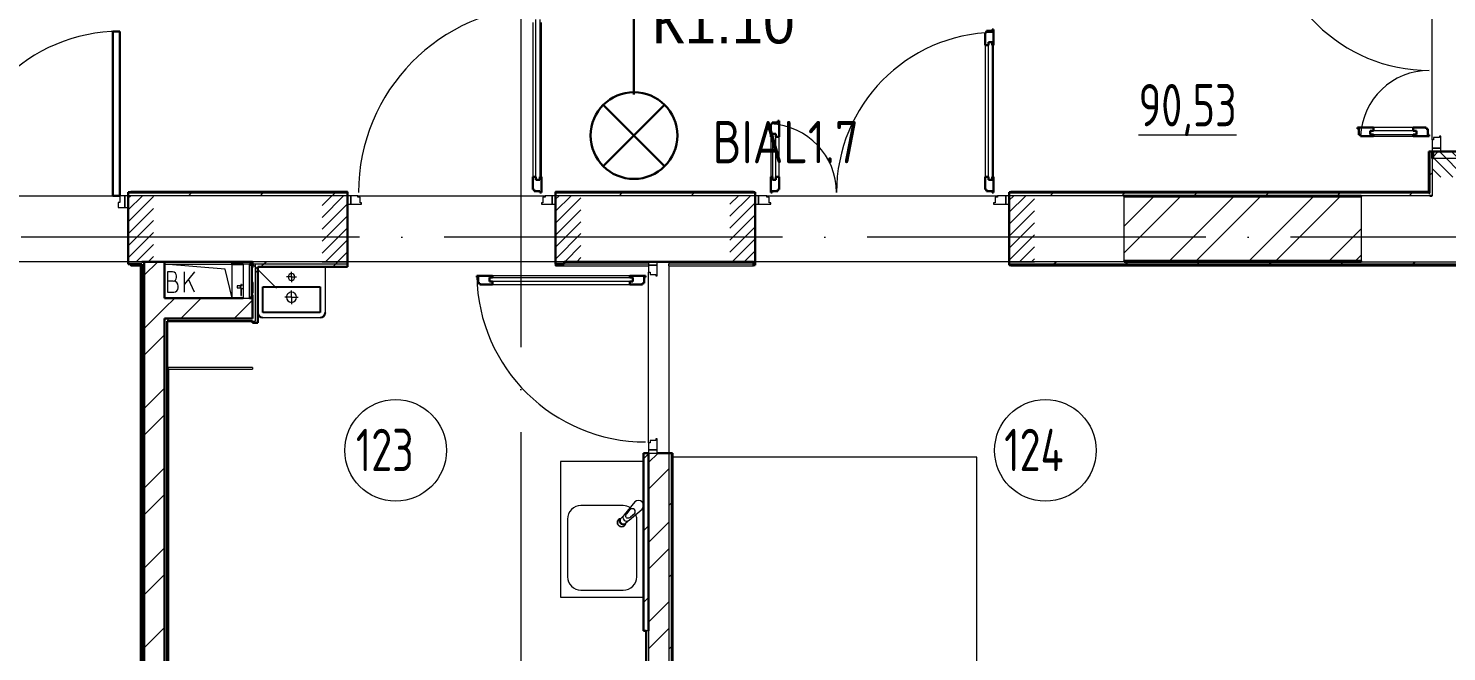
# Model space of a CAD drawing. Header units: millimetres. Extents: x -421858 to 614926, y -468665 to 141641.
# Drawn here: x -12548 to -4168, y -16439 to -12759 of the extents above; entities that cross this region are included whole.
import ezdxf
from ezdxf.enums import TextEntityAlignment as Align

# ---------------------------------------------------------------- set-up
doc = ezdxf.new("R2010")
doc.units = ezdxf.units.MM
doc.set_wipeout_variables(frame=1)
doc.linetypes.add('ADSK_Линия сетки', pattern=[25, 20, -2.5, 0, -2.5])
doc.linetypes.add('ADSK_Штриховая_ш2 п1_5', pattern=[4.5, 3, -1.5])
for name, color, linetype, lineweight in [('RC-Оповещение_световое', 7, 'Continuous', 30), ('Двери', 252, 'Continuous', 9), ('лс', 5, 'Continuous', 30), ('Марки помещений', 252, 'Continuous', 20), ('Оборудование', 8, 'Continuous', 18), ('Ограждение', 252, 'Continuous', 9), ('Оси', 252, 'Continuous', 9), ('Перекрытие', 252, 'Continuous', 18), ('Сантехника', 252, 'Continuous', 9), ('Стены внутренние', 7, 'Continuous', 18), ('Стены наружные', 7, 'Continuous', 18), ('Стены штриховка', 252, 'Continuous', 9)]:
    doc.layers.add(name, color=color, linetype=linetype, lineweight=lineweight)
for name, color, linetype in [('RC-Позиционные_обозначения', 7, 'Continuous'), ('RC-Таблицы', 7, 'Continuous'), ('Узлы', 7, 'Continuous')]:
    doc.layers.add(name, color=color, linetype=linetype)
doc.layers.add('Двери открывание', color=7, linetype='Continuous', lineweight=9, true_color=0xc0c0c0)
doc.styles.add('GOST Common_3', font='', dxfattribs={"height": 3.5})
doc.styles.add('Mipgost_5', font='', dxfattribs={"height": 250})
doc.styles.add('RubezhCAD', font='', dxfattribs={"oblique": 10})
doc.styles.get("Standard").update_dxf_attribs({"font": ''})
doc.styles.get('GOST Common_3').set_extended_font_data('GOST 2.304 type A')
doc.styles.get('Mipgost_5').set_extended_font_data('Mipgost')
doc.styles.get('RubezhCAD').set_extended_font_data('GOST type A')
doc.styles.get('Standard').set_extended_font_data('GOST type B')
pattern_1 = [(0, (-32121.8, 98), (0, 600), []), (90, (-32121.8, 98), (-600, 4e-14), [])]

# ---------------------------------------------------------------- blocks, each defined once
blk = doc.blocks.new('1 этаж')
at = {"layer": 'Двери', "lineweight": 18, "true_color": 0x636466}
h = blk.add_hatch(dxfattribs=at)
h.set_pattern_fill('FP_2', color=251, angle=90, style=0, pattern_type=2)
h.set_pattern_definition([(135, (-4057.8, -12861.73), (-35.3553, -35.3553), [])])
h.paths.add_polyline_path([(-4252.8, -13636.7), (-3862.8, -13636.7), (-3862.8, -13486.7), (-4252.8, -13486.7), (-4252.8, -13610.8)])
h.paths.add_polyline_path([(-4252.8, -11986.7), (-3862.8, -11986.7), (-3862.8, -11836.7), (-4252.8, -11836.7)])
h = blk.add_hatch(dxfattribs=at)
h.set_pattern_fill('FP_2', color=251, style=0, pattern_type=2)
h.set_pattern_definition([(45, (-12492.8, -13941.73), (-35.3553, 35.3553), [])])
h.paths.add_polyline_path([(-11807.8, -14136.7), (-11807.8, -13746.7), (-11957.8, -13746.7), (-11957.8, -14136.7)])
h.paths.add_polyline_path([(-13177.8, -14136.7), (-13027.8, -14136.7), (-13027.8, -13746.7), (-13177.8, -13746.7)])
h = blk.add_hatch(dxfattribs=at)
h.set_pattern_fill('FP_2', color=251, style=0, pattern_type=2)
h.set_pattern_definition([(45, (-10172.8, -13941.73), (-35.3553, 35.3553), [])])
h.paths.add_polyline_path([(-9365.4, -14136.7), (-9282.8, -14136.7), (-9282.8, -13746.7), (-9432.8, -13746.7), (-9432.8, -14136.7)])
h.paths.add_polyline_path([(-10800.5, -14136.7), (-10662.8, -14136.7), (-10662.8, -13746.7), (-10812.8, -13746.7), (-10812.8, -14136.7)])
h = blk.add_hatch(dxfattribs=at)
h.set_pattern_fill('FP_2', color=251, style=0, pattern_type=2)
h.set_pattern_definition([(45, (-7627.8, -13941.73), (-35.3553, 35.3553), [])])
h.paths.add_polyline_path([(-6602.8, -14136.7), (-6602.8, -13746.7), (-6752.8, -13746.7), (-6752.8, -14136.7)])
h.paths.add_polyline_path([(-8402.8, -14136.7), (-8252.8, -14136.7), (-8252.8, -13746.7), (-8402.8, -13746.7)])
at = {"layer": 'Ограждение', "true_color": 0x636466}
h = blk.add_hatch(dxfattribs=at)
h.set_pattern_fill('FP_25', color=251, style=0, pattern_type=2)
h.set_pattern_definition(pattern_1)
h.paths.add_polyline_path([(-4272.8, -13726.7), (-4272.8, -13496.7), (-4277.8, -13496.7), (-4277.8, -13721.7)])
h = blk.add_hatch(dxfattribs=at)
h.set_pattern_fill('FP_26', color=251, style=0, pattern_type=2)
h.set_pattern_definition(pattern_1)
h.paths.add_polyline_path([(-11942.8, -13726.7), (-10662.8, -13726.7), (-10662.8, -13721.7), (-11942.8, -13721.7)])
h = blk.add_hatch(dxfattribs=at)
h.set_pattern_fill('FP_25', color=251, style=0, pattern_type=2)
h.set_pattern_definition(pattern_1)
h.paths.add_polyline_path([(-9432.8, -13726.7), (-8262.8, -13726.7), (-8262.8, -13721.7), (-9432.8, -13721.7)])
h = blk.add_hatch(dxfattribs=at)
h.set_pattern_fill('FP_25', color=251, style=0, pattern_type=2)
h.set_pattern_definition(pattern_1)
h.paths.add_polyline_path([(-5060.1, -13726.7), (-4272.8, -13726.7), (-4277.8, -13721.7), (-6742.8, -13721.7), (-6742.8, -13726.7), (-6072.8, -13726.7)])
h = blk.add_hatch(dxfattribs=at)
h.set_pattern_fill('FP_37', color=251, style=0, pattern_type=2)
h.set_pattern_definition([(0, (-37741.8, 578), (0, 600), []), (90, (-37741.8, 578), (-600, 4e-14), [])])
h.paths.add_polyline_path([(-11877.8, -20126.7), (-11877.8, -14151.7), (-11887.8, -14161.7), (-11887.8, -20116.7)])
at = {"color": 251, "lineweight": 18, "true_color": 0x636466}
for p, q in [((-11384.5, -14181.5), (-11742.8, -14151.7)), ((-11742.8, -14151.7), (-11342.8, -14151.7)), ((-11695.4, -14197.3), (-11725.4, -14197.3)), ((-11725.4, -14197.3), (-11725.4, -14317.3)), ((-11672.1, -14230.6), (-11672.1, -14220.6)), ((-11565.4, -14197.3), (-11625.4, -14268.8)), ((-11625.4, -14317.3), (-11625.4, -14197.3)), ((-11565.4, -14317.3), (-11601.4, -14240.1)), ((-11342.8, -14351.7), (-11384.5, -14181.5)), ((-11692.1, -14250.6), (-11725.4, -14250.6)), ((-11725.4, -14317.3), (-11688.7, -14317.3)), ((-11662.1, -14290.6), (-11662.1, -14280.6))]:
    blk.add_line(p, q, dxfattribs=at)
for centre, radius, start, end in [((-11695.4, -14220.6), 23.3, 0, 90), ((-11692.1, -14230.6), 20, 270, 0), ((-11692.1, -14280.6), 30, 0, 90), ((-11688.7, -14290.6), 26.7, 270, 0)]:
    blk.add_arc(centre, radius, start, end, dxfattribs=at)
at = {"layer": 'Двери', "color": 251, "true_color": 0x636466}
for p, q in [((-9566.8, -12724.7), (-9566.8, -13634.7)), ((-9549.8, -13652.7), (-9549.8, -12706.7)), ((-9525.8, -12706.7), (-9525.8, -13652.7)), ((-9516.8, -13634.7), (-9516.8, -12724.7)), ((-6894.8, -12858.7), (-6894.8, -13634.7)), ((-6874.8, -13652.7), (-6874.8, -12840.7)), ((-6874.8, -12840.7), (-6853.8, -12840.7)), ((-6853.8, -12840.7), (-6853.8, -13652.7)), ((-6844.8, -13634.7), (-6844.8, -12858.7)), ((-8160.8, -13398.7), (-8160.8, -13634.7)), ((-8151.8, -13380.7), (-8151.8, -13652.7)), ((-8130.8, -13380.7), (-8151.8, -13380.7)), ((-8130.8, -13652.7), (-8130.8, -13380.7)), ((-8110.8, -13634.7), (-8110.8, -13398.7)), ((-4346.8, -13364.7), (-4618.8, -13364.7)), ((-4618.8, -13364.7), (-4618.8, -13385.7)), ((-4618.8, -13385.7), (-4346.8, -13385.7)), ((-4364.8, -13344.7), (-4600.8, -13344.7)), ((-4600.8, -13394.7), (-4364.8, -13394.7)), ((-4346.8, -13385.7), (-4346.8, -13364.7)), ((-4210.8, -13403.7), (-4244.8, -13403.7)), ((-4244.8, -13403.7), (-4244.8, -13417.7)), ((-4202.8, -13394.7), (-4210.8, -13394.7)), ((-4210.8, -13394.7), (-4210.8, -13403.7)), ((-4202.8, -13466.7), (-4202.8, -13394.7)), ((-4252.8, -13417.7), (-4252.8, -13466.7)), ((-4244.8, -13417.7), (-4252.8, -13417.7)), ((-4202.8, -13466.7), (-4252.8, -13466.7)), ((-4252.8, -13466.7), (-4252.8, -13486.7)), ((-4252.8, -13466.7), (-4202.8, -13466.7)), ((-4252.8, -13486.7), (-4202.8, -13486.7)), ((-4202.8, -13486.7), (-4202.8, -13466.7)), ((-9525.8, -13652.7), (-9549.8, -13652.7)), ((-8151.8, -13652.7), (-8130.8, -13652.7)), ((-6853.8, -13652.7), (-6874.8, -13652.7)), ((-12007.8, -13786.7), (-12017.8, -13786.7)), ((-12017.8, -13786.7), (-12017.8, -13816.7)), ((-12017.8, -13816.7), (-11977.8, -13816.7)), ((-11977.8, -13746.7), (-12007.8, -13746.7)), ((-12007.8, -13746.7), (-12007.8, -13786.7)), ((-11977.8, -13816.7), (-11977.8, -13746.7)), ((-11957.8, -13746.7), (-11977.8, -13746.7)), ((-11977.8, -13746.7), (-11977.8, -13816.7)), ((-11977.8, -13816.7), (-11957.8, -13816.7)), ((-11957.8, -13816.7), (-11957.8, -13746.7)), ((-10662.8, -13746.7), (-10662.8, -13796.7)), ((-10642.8, -13746.7), (-10662.8, -13746.7)), ((-10662.8, -13796.7), (-10642.8, -13796.7)), ((-10642.8, -13796.7), (-10642.8, -13746.7)), ((-10601.8, -13746.7), (-10642.8, -13746.7)), ((-10642.8, -13746.7), (-10642.8, -13796.7)), ((-10642.8, -13796.7), (-10578.8, -13796.7)), ((-10601.8, -13754.7), (-10601.8, -13746.7)), ((-10587.8, -13754.7), (-10601.8, -13754.7)), ((-10587.8, -13788.7), (-10587.8, -13754.7)), ((-10578.8, -13788.7), (-10587.8, -13788.7)), ((-10578.8, -13796.7), (-10578.8, -13788.7)), ((-9507.8, -13788.7), (-9516.8, -13788.7)), ((-9516.8, -13788.7), (-9516.8, -13796.7)), ((-9516.8, -13796.7), (-9452.8, -13796.7)), ((-9493.8, -13754.7), (-9507.8, -13754.7)), ((-9507.8, -13754.7), (-9507.8, -13788.7)), ((-9493.8, -13746.7), (-9493.8, -13754.7)), ((-9452.8, -13746.7), (-9493.8, -13746.7)), ((-9432.8, -13746.7), (-9452.8, -13746.7)), ((-9452.8, -13746.7), (-9452.8, -13796.7)), ((-9452.8, -13796.7), (-9452.8, -13746.7)), ((-9452.8, -13796.7), (-9432.8, -13796.7)), ((-9432.8, -13796.7), (-9432.8, -13746.7)), ((-8252.8, -13746.7), (-8252.8, -13796.7)), ((-8232.8, -13746.7), (-8252.8, -13746.7)), ((-8252.8, -13796.7), (-8232.8, -13796.7)), ((-8232.8, -13796.7), (-8232.8, -13746.7)), ((-8183.8, -13746.7), (-8232.8, -13746.7)), ((-8232.8, -13746.7), (-8232.8, -13796.7)), ((-8232.8, -13796.7), (-8160.8, -13796.7)), ((-8183.8, -13754.7), (-8183.8, -13746.7)), ((-8169.8, -13754.7), (-8183.8, -13754.7)), ((-8169.8, -13788.7), (-8169.8, -13754.7)), ((-8160.8, -13788.7), (-8169.8, -13788.7)), ((-8160.8, -13796.7), (-8160.8, -13788.7)), ((-6835.8, -13788.7), (-6844.8, -13788.7)), ((-6844.8, -13788.7), (-6844.8, -13796.7)), ((-6844.8, -13796.7), (-6772.8, -13796.7)), ((-6821.8, -13754.7), (-6835.8, -13754.7)), ((-6835.8, -13754.7), (-6835.8, -13788.7)), ((-6821.8, -13746.7), (-6821.8, -13754.7)), ((-6772.8, -13746.7), (-6821.8, -13746.7)), ((-6752.8, -13746.7), (-6772.8, -13746.7)), ((-6772.8, -13746.7), (-6772.8, -13796.7)), ((-6772.8, -13796.7), (-6772.8, -13746.7)), ((-6772.8, -13796.7), (-6752.8, -13796.7)), ((-6752.8, -13796.7), (-6752.8, -13746.7)), ((-8832.8, -14136.7), (-8882.8, -14136.7)), ((-8882.8, -14136.7), (-8882.8, -14156.7)), ((-8882.8, -14156.7), (-8832.8, -14156.7)), ((-8832.8, -14156.7), (-8882.8, -14156.7)), ((-8882.8, -14156.7), (-8882.8, -14197.7)), ((-8832.8, -14156.7), (-8832.8, -14136.7)), ((-8832.8, -14220.7), (-8832.8, -14156.7)), ((-9822.8, -14229.7), (-8976.8, -14229.7)), ((-9822.8, -14253.7), (-9822.8, -14229.7)), ((-8994.8, -14220.7), (-9804.8, -14220.7)), ((-8976.8, -14229.7), (-8976.8, -14253.7)), ((-8882.8, -14197.7), (-8874.8, -14197.7)), ((-8874.8, -14197.7), (-8874.8, -14211.7)), ((-8874.8, -14211.7), (-8840.8, -14211.7)), ((-8840.8, -14211.7), (-8840.8, -14220.7)), ((-8840.8, -14220.7), (-8832.8, -14220.7)), ((-8976.8, -14253.7), (-9822.8, -14253.7)), ((-9804.8, -14270.7), (-8994.8, -14270.7)), ((-8882.8, -15205.7), (-8882.8, -15246.7)), ((-8874.8, -15205.7), (-8882.8, -15205.7)), ((-8832.8, -15246.7), (-8882.8, -15246.7)), ((-8882.8, -15246.7), (-8882.8, -15266.7)), ((-8882.8, -15246.7), (-8832.8, -15246.7)), ((-8840.8, -15191.7), (-8874.8, -15191.7)), ((-8874.8, -15191.7), (-8874.8, -15205.7)), ((-8832.8, -15182.7), (-8840.8, -15182.7)), ((-8840.8, -15182.7), (-8840.8, -15191.7)), ((-8832.8, -15246.7), (-8832.8, -15182.7)), ((-8832.8, -15266.7), (-8832.8, -15246.7)), ((-8882.8, -15266.7), (-8832.8, -15266.7))]:
    blk.add_line(p, q, dxfattribs=at)
at = {"layer": 'Двери', "color": 251, "lineweight": 30, "true_color": 0x636466}
for p, q in [((-12007.8, -12776.7), (-12047.8, -12776.7)), ((-12047.8, -12776.7), (-12047.8, -13746.7)), ((-12007.8, -13746.7), (-12007.8, -12776.7)), ((-6886.8, -12782.7), (-6894.8, -12782.7)), ((-6894.8, -12782.7), (-6894.8, -12858.7)), ((-6852.8, -12773.7), (-6886.8, -12773.7)), ((-6886.8, -12773.7), (-6886.8, -12782.7)), ((-6844.8, -12764.7), (-6852.8, -12764.7)), ((-6852.8, -12764.7), (-6852.8, -12773.7)), ((-6844.8, -12858.7), (-6844.8, -12764.7)), ((-6894.8, -12858.7), (-6874.8, -12858.7)), ((-6874.8, -12858.7), (-6874.8, -12840.7)), ((-6874.8, -12840.7), (-6853.8, -12840.7)), ((-6853.8, -12840.7), (-6853.8, -12858.7)), ((-6853.8, -12858.7), (-6844.8, -12858.7)), ((-8152.8, -13322.7), (-8160.8, -13322.7)), ((-8160.8, -13322.7), (-8160.8, -13398.7)), ((-8118.8, -13313.7), (-8152.8, -13313.7)), ((-8152.8, -13313.7), (-8152.8, -13322.7)), ((-8110.8, -13304.7), (-8118.8, -13304.7)), ((-8118.8, -13304.7), (-8118.8, -13313.7)), ((-8110.8, -13398.7), (-8110.8, -13304.7)), ((-8151.8, -13398.7), (-8160.8, -13398.7)), ((-8151.8, -13380.7), (-8151.8, -13398.7)), ((-8130.8, -13380.7), (-8151.8, -13380.7)), ((-8130.8, -13398.7), (-8130.8, -13380.7)), ((-8110.8, -13398.7), (-8130.8, -13398.7)), ((-4600.8, -13344.7), (-4694.8, -13344.7)), ((-4694.8, -13344.7), (-4694.8, -13352.7)), ((-4694.8, -13352.7), (-4685.8, -13352.7)), ((-4685.8, -13352.7), (-4685.8, -13386.7)), ((-4685.8, -13386.7), (-4676.8, -13386.7)), ((-4676.8, -13386.7), (-4676.8, -13394.7)), ((-4676.8, -13394.7), (-4600.8, -13394.7)), ((-4600.8, -13364.7), (-4618.8, -13364.7)), ((-4618.8, -13364.7), (-4618.8, -13385.7)), ((-4618.8, -13385.7), (-4600.8, -13385.7)), ((-4600.8, -13344.7), (-4600.8, -13364.7)), ((-4600.8, -13385.7), (-4600.8, -13394.7)), ((-4288.8, -13344.7), (-4364.8, -13344.7)), ((-4364.8, -13344.7), (-4364.8, -13364.7)), ((-4364.8, -13364.7), (-4346.8, -13364.7)), ((-4364.8, -13385.7), (-4364.8, -13394.7)), ((-4346.8, -13385.7), (-4364.8, -13385.7)), ((-4364.8, -13394.7), (-4270.8, -13394.7)), ((-4346.8, -13364.7), (-4346.8, -13385.7)), ((-4288.8, -13352.7), (-4288.8, -13344.7)), ((-4279.8, -13352.7), (-4288.8, -13352.7)), ((-4279.8, -13386.7), (-4279.8, -13352.7)), ((-4270.8, -13386.7), (-4279.8, -13386.7)), ((-4270.8, -13394.7), (-4270.8, -13386.7)), ((-9566.8, -13634.7), (-9566.8, -13710.7)), ((-9566.8, -13634.7), (-9549.8, -13634.7)), ((-9549.8, -13634.7), (-9549.8, -13652.7)), ((-9549.8, -13652.7), (-9525.8, -13652.7)), ((-9525.8, -13634.7), (-9516.8, -13634.7)), ((-9525.8, -13652.7), (-9525.8, -13634.7)), ((-9516.8, -13728.7), (-9516.8, -13634.7)), ((-8160.8, -13634.7), (-8160.8, -13728.7)), ((-8151.8, -13634.7), (-8160.8, -13634.7)), ((-8151.8, -13652.7), (-8151.8, -13634.7)), ((-8130.8, -13652.7), (-8151.8, -13652.7)), ((-8130.8, -13634.7), (-8130.8, -13652.7)), ((-8110.8, -13634.7), (-8130.8, -13634.7)), ((-8110.8, -13710.7), (-8110.8, -13634.7)), ((-6894.8, -13634.7), (-6894.8, -13710.7)), ((-6894.8, -13634.7), (-6874.8, -13634.7)), ((-6874.8, -13634.7), (-6874.8, -13652.7)), ((-6874.8, -13652.7), (-6853.8, -13652.7)), ((-6853.8, -13634.7), (-6844.8, -13634.7)), ((-6853.8, -13652.7), (-6853.8, -13634.7)), ((-6844.8, -13728.7), (-6844.8, -13634.7)), ((-9566.8, -13710.7), (-9558.8, -13710.7)), ((-9558.8, -13710.7), (-9558.8, -13719.7)), ((-9558.8, -13719.7), (-9524.8, -13719.7)), ((-9524.8, -13719.7), (-9524.8, -13728.7)), ((-9524.8, -13728.7), (-9516.8, -13728.7)), ((-8160.8, -13728.7), (-8152.8, -13728.7)), ((-8152.8, -13728.7), (-8152.8, -13719.7)), ((-8152.8, -13719.7), (-8118.8, -13719.7)), ((-8118.8, -13719.7), (-8118.8, -13710.7)), ((-8118.8, -13710.7), (-8110.8, -13710.7)), ((-6894.8, -13710.7), (-6886.8, -13710.7)), ((-6886.8, -13710.7), (-6886.8, -13719.7)), ((-6886.8, -13719.7), (-6852.8, -13719.7)), ((-6852.8, -13719.7), (-6852.8, -13728.7)), ((-6852.8, -13728.7), (-6844.8, -13728.7)), ((-12047.8, -13746.7), (-12007.8, -13746.7)), ((-9804.8, -14220.7), (-9898.8, -14220.7)), ((-9898.8, -14220.7), (-9898.8, -14228.7)), ((-9898.8, -14228.7), (-9889.8, -14228.7)), ((-9889.8, -14228.7), (-9889.8, -14262.7)), ((-9822.8, -14229.7), (-9804.8, -14229.7)), ((-9822.8, -14253.7), (-9822.8, -14229.7)), ((-9804.8, -14229.7), (-9804.8, -14220.7)), ((-8900.8, -14220.7), (-8994.8, -14220.7)), ((-8994.8, -14229.7), (-8994.8, -14220.7)), ((-8976.8, -14229.7), (-8994.8, -14229.7)), ((-8976.8, -14253.7), (-8976.8, -14229.7)), ((-8909.8, -14262.7), (-8909.8, -14228.7)), ((-8909.8, -14228.7), (-8900.8, -14228.7)), ((-8900.8, -14228.7), (-8900.8, -14220.7)), ((-9889.8, -14262.7), (-9880.8, -14262.7)), ((-9880.8, -14262.7), (-9880.8, -14270.7)), ((-9880.8, -14270.7), (-9804.8, -14270.7)), ((-9804.8, -14253.7), (-9822.8, -14253.7)), ((-9804.8, -14270.7), (-9804.8, -14253.7)), ((-8994.8, -14253.7), (-8976.8, -14253.7)), ((-8994.8, -14270.7), (-8994.8, -14253.7)), ((-8994.8, -14270.7), (-8918.8, -14270.7)), ((-8918.8, -14270.7), (-8918.8, -14262.7)), ((-8918.8, -14262.7), (-8909.8, -14262.7))]:
    blk.add_line(p, q, dxfattribs=at)
at = {"layer": 'Двери', "color": 251, "linetype": 'ADSK_Штриховая_ш2 п1_5', "true_color": 0x636466}
for p, q in [((-3862.8, -13486.7), (-4252.8, -13486.7)), ((-4252.8, -13486.7), (-4252.8, -13636.7)), ((-11807.8, -13746.7), (-11957.8, -13746.7)), ((-11957.8, -13746.7), (-11957.8, -14136.7)), ((-10662.8, -13746.7), (-10812.8, -13746.7)), ((-10662.8, -14136.7), (-10662.8, -13746.7)), ((-9282.8, -13746.7), (-9432.8, -13746.7)), ((-9432.8, -13746.7), (-9432.8, -14136.7)), ((-8252.8, -13746.7), (-8402.8, -13746.7)), ((-8252.8, -14136.7), (-8252.8, -13746.7)), ((-6602.8, -13746.7), (-6752.8, -13746.7)), ((-6752.8, -13746.7), (-6752.8, -14136.7)), ((-11957.8, -14136.7), (-11807.8, -14136.7)), ((-10812.8, -14136.7), (-10662.8, -14136.7)), ((-9432.8, -14136.7), (-9282.8, -14136.7)), ((-8402.8, -14136.7), (-8252.8, -14136.7)), ((-6752.8, -14136.7), (-6602.8, -14136.7))]:
    blk.add_line(p, q, dxfattribs=at)
at = {"layer": 'Двери', "color": 251, "true_color": 0x636466}
blk.add_arc((-12007.8, -13746.7), 970, 90, 180, dxfattribs=at)
at = {"layer": 'Двери открывание', "color": 251, "true_color": 0x636466}
for centre, radius, start, end in [((-4270.8, -12060.7), 946, 181.09026, 270), ((-9498.8, -13728.7), 1098, 90.93932, 180), ((-6826.8, -13728.7), 946, 91.09026, 180), ((-4270.8, -13412.7), 406, 90, 177.45896), ((-8178.8, -13728.7), 406, 0, 87.45896), ((-8900.8, -14202.7), 998, 181.03345, 270)]:
    blk.add_arc(centre, radius, start, end, dxfattribs=at)
at = {"layer": 'Марки помещений', "color": 251, "true_color": 0x636466}
for centre in [(-10377.9, -15251), (-6538.4, -15251)]:
    blk.add_circle(centre, 300, dxfattribs=at)
at = {"layer": 'Оборудование', "color": 251, "true_color": 0x636466}
for p, q in [((-11241.4, -14151.7), (-11277.8, -14151.7)), ((-11277.8, -14151.7), (-11277.8, -14351.7)), ((-11240.5, -14350.8), (-11240.5, -14152.6)), ((-11230.8, -14158.7), (-11240.5, -14158.7)), ((-11229.8, -14343.8), (-11229.8, -14159.7)), ((-11222.8, -14151.7), (-11081.4, -14293.2)), ((-11230.8, -14179.7), (-11229.4, -14179.7)), ((-11229.3, -14179.7), (-11230.8, -14179.7)), ((-11222.8, -14170.7), (-11228.3, -14170.7)), ((-11222.8, -14332.7), (-11222.8, -14170.7)), ((-11295.7, -14279.1), (-11313.1, -14279.1)), ((-11313.1, -14279.1), (-11313.1, -14291.4)), ((-11313.1, -14291.4), (-11295.7, -14291.4)), ((-11293.7, -14277.2), (-11295.7, -14279.1)), ((-11295.7, -14279.1), (-11295.7, -14291.4)), ((-11295.7, -14291.4), (-11293.7, -14293.3)), ((-11277.8, -14275.6), (-11293.7, -14275.6)), ((-11293.7, -14275.6), (-11293.7, -14294.9)), ((-11293.7, -14294.9), (-11277.8, -14294.9)), ((-11288.2, -14272.1), (-11293.2, -14272.1)), ((-11293.2, -14272.1), (-11293.2, -14280.4)), ((-11293.2, -14290.1), (-11293.2, -14335.9)), ((-11288.2, -14280.4), (-11288.2, -14272.1)), ((-11288.2, -14335.9), (-11288.2, -14290.1)), ((-11229.4, -14323.7), (-11230.8, -14323.7)), ((-11229.4, -14323.7), (-11230.8, -14323.7)), ((-11220.8, -14255.2), (-11222.8, -14255.2)), ((-11222.8, -14323.7), (-11220.8, -14323.7)), ((-11220.8, -14259.2), (-11220.8, -14255.2)), ((-11220.8, -14259.2), (-11220.8, -14319.7)), ((-11220.8, -14323.7), (-11220.8, -14319.7)), ((-11293.2, -14335.9), (-11288.2, -14335.9)), ((-11277.8, -14351.7), (-11241.4, -14351.7)), ((-11240.5, -14344.7), (-11230.8, -14344.7)), ((-11228.3, -14332.7), (-11222.8, -14332.7))]:
    blk.add_line(p, q, dxfattribs=at)
for points, knots in [([(-11240.5, -14152.6), (-11240.5, -14152.6), (-11240.5, -14152.4), (-11240.6, -14152.3), (-11240.7, -14152.1), (-11240.8, -14152), (-11241, -14151.8), (-11241.2, -14151.8), (-11241.3, -14151.7), (-11241.4, -14151.7)], [-1, -1, -1, -1, -0.833333, -0.75, -0.583333, -0.458333, -0.333333, -0.166667, 0, 0, 0, 0]), ([(-11229.8, -14159.7), (-11229.8, -14159.6), (-11229.8, -14159.5), (-11229.9, -14159.3), (-11229.9, -14159.2), (-11230, -14159.1), (-11230.1, -14159), (-11230.3, -14158.8), (-11230.5, -14158.8), (-11230.7, -14158.7), (-11230.8, -14158.7)], [-1, -1, -1, -1, -0.833333, -0.75, -0.666667, -0.583333, -0.458333, -0.333333, -0.166667, 0, 0, 0, 0]), ([(-11228.3, -14170.7), (-11228.4, -14170.7), (-11228.6, -14170.7), (-11228.9, -14170.6), (-11229, -14170.5), (-11229.2, -14170.4), (-11229.4, -14170.3), (-11229.5, -14170.1), (-11229.6, -14170), (-11229.7, -14169.8), (-11229.8, -14169.5), (-11229.8, -14169.3), (-11229.8, -14169.2)], [-1, -1, -1, -1, -0.833333, -0.75, -0.666667, -0.583333, -0.5, -0.416667, -0.333333, -0.25, -0.166667, 0, 0, 0, 0]), ([(-11241.4, -14351.7), (-11241.3, -14351.7), (-11241.2, -14351.7), (-11241, -14351.6), (-11240.8, -14351.5), (-11240.7, -14351.4), (-11240.6, -14351.2), (-11240.5, -14351), (-11240.5, -14350.9), (-11240.5, -14350.8)], [0, 0, 0, 0, 0.166667, 0.333333, 0.458333, 0.583333, 0.708333, 0.833333, 1, 1, 1, 1]), ([(-11230.8, -14344.7), (-11230.7, -14344.7), (-11230.5, -14344.7), (-11230.3, -14344.6), (-11230.1, -14344.5), (-11230, -14344.4), (-11229.9, -14344.3), (-11229.9, -14344.1), (-11229.8, -14344), (-11229.8, -14343.9), (-11229.8, -14343.8)], [0, 0, 0, 0, 0.166667, 0.333333, 0.458333, 0.583333, 0.666667, 0.75, 0.833333, 1, 1, 1, 1]), ([(-11229.8, -14334.3), (-11229.8, -14334.1), (-11229.8, -14333.9), (-11229.7, -14333.7), (-11229.6, -14333.5), (-11229.5, -14333.3), (-11229.4, -14333.2), (-11229.2, -14333), (-11229, -14332.9), (-11228.9, -14332.8), (-11228.6, -14332.8), (-11228.4, -14332.7), (-11228.3, -14332.7)], [0, 0, 0, 0, 0.166667, 0.25, 0.333333, 0.416667, 0.5, 0.583333, 0.666667, 0.75, 0.833333, 1, 1, 1, 1])]:
    blk.add_open_spline(points, degree=3, knots=knots, dxfattribs=at)
at = {"layer": 'Ограждение', "color": 251, "true_color": 0x636466}
for p, q in [((-4277.8, -13496.7), (-4272.8, -13496.7)), ((-4277.8, -13496.7), (-4277.8, -13721.7)), ((-11942.8, -13726.8), (-11942.8, -13721.7)), ((-10662.8, -13721.7), (-11942.8, -13721.7)), ((-10662.8, -13721.7), (-10662.8, -13726.7)), ((-9432.8, -13726.7), (-9432.8, -13721.7)), ((-8262.8, -13721.7), (-9432.8, -13721.7)), ((-8262.8, -13721.7), (-8262.8, -13726.7)), ((-6742.8, -13726.8), (-6742.8, -13721.7)), ((-4277.8, -13721.7), (-6742.8, -13721.7)), ((-4277.8, -13721.7), (-4272.8, -13726.7)), ((-11942.8, -14161.7), (-11942.8, -14151.7)), ((-11942.8, -14161.7), (-11887.8, -14161.7)), ((-11877.8, -14151.7), (-11887.8, -14161.7)), ((-11887.8, -14161.7), (-11887.8, -20116.7)), ((-9432.8, -14161.7), (-9432.8, -14151.7)), ((-9432.8, -14161.7), (-8882.8, -14161.7)), ((-8882.8, -14151.7), (-9382.8, -14151.7)), ((-8762.8, -14161.7), (-8762.8, -14151.7)), ((-8262.8, -14151.7), (-8762.8, -14151.7)), ((-8762.8, -14161.7), (-8262.8, -14161.7)), ((-8262.8, -14156.7), (-8262.8, -14161.7)), ((-6742.8, -14161.7), (-6742.8, -14156.7)), ((-6742.8, -14161.7), (1452.2, -14161.7)), ((-11717.8, -14771.7), (-11727.8, -14761.7)), ((-11222.8, -14761.7), (-11727.8, -14761.7)), ((-11717.8, -19961.9), (-11717.8, -14771.7)), ((-11717.8, -14771.7), (-11222.8, -14771.7)), ((-11222.8, -14761.7), (-11222.8, -14771.7))]:
    blk.add_line(p, q, dxfattribs=at)
at = {"layer": 'Оси', "color": 251, "linetype": 'ADSK_Линия сетки', "ltscale": 100, "true_color": 0x636466}
for p, q in [((-9637.8, -2641.7), (-9637.8, -33767.9)), ((4409.5, -13991.7), (-72530.1, -13991.7))]:
    blk.add_line(p, q, dxfattribs=at)
at = {"layer": 'Перекрытие', "color": 251, "ltscale": 100, "true_color": 0x636466}
for p, q in [((-11742.8, -14151.7), (-11342.8, -14151.7)), ((-6942.8, -15291.7), (-8742.8, -15291.7)), ((-6942.8, -19941.7), (-6942.8, -15291.7))]:
    blk.add_line(p, q, dxfattribs=at)
at = {"layer": 'Сантехника', "color": 251, "lineweight": 9, "true_color": 0x636466}
for p, q in [((-8912.8, -15316.7), (-9402.8, -15316.7)), ((-9402.8, -15316.7), (-9402.8, -16116.7)), ((-9032.8, -15576.7), (-9282.8, -15576.7)), ((-8964, -15555.5), (-9028.3, -15632.1)), ((-9362.8, -15656.7), (-9362.8, -15996.7)), ((-9066.6, -15684.1), (-9066.6, -15669.4)), ((-9066.2, -15668.5), (-9057.9, -15657.1)), ((-9056.9, -15656.3), (-9047.5, -15653.3)), ((-9046.9, -15652.5), (-9048.1, -15653.7)), ((-9032.9, -15638.6), (-9046.9, -15652.5)), ((-9018.6, -15680.8), (-9004, -15666.2)), ((-9010.7, -15623.4), (-8991.6, -15600.6)), ((-8998.2, -15662.2), (-8921.6, -15597.9)), ((-8966.7, -15625.5), (-8989.5, -15644.6)), ((-8952.8, -15996.7), (-8952.8, -15656.7)), ((-9057.9, -15696.4), (-9066.2, -15684.9)), ((-9042.8, -15701.7), (-9056.9, -15697.1)), ((-9028.7, -15697.1), (-9042.8, -15701.7)), ((-9019.4, -15684.9), (-9027.7, -15696.4)), ((-9019.8, -15682), (-9018.6, -15680.8)), ((-9019, -15680.9), (-9019, -15684.1)), ((-9282.8, -16076.7), (-9032.8, -16076.7)), ((-9402.8, -16116.7), (-8912.8, -16116.7))]:
    blk.add_line(p, q, dxfattribs=at)
at = {"layer": 'Сантехника', "color": 251, "lineweight": 9, "true_color": 0x636466, "flags": 128}
for points in [[(-8922.8, -15554.4), (-8924.1, -15553.3), (-8925.4, -15552.4)], [(-8918.4, -15559.3), (-8919.4, -15558), (-8920.4, -15556.7)], [(-8989.5, -15644.6), (-8992.9, -15647.5), (-8996.7, -15649.7), (-9000.6, -15651.1), (-9004.5, -15651.7), (-9008.2, -15651.4), (-9011.5, -15650.2), (-9014.2, -15648.2), (-9016.2, -15645.4), (-9017.4, -15642.2), (-9017.7, -15638.5), (-9017.2, -15634.5), (-9015.8, -15630.6), (-9013.6, -15626.8), (-9010.7, -15623.4)]]:
    blk.add_lwpolyline(points, dxfattribs=at)
at = {"layer": 'Сантехника', "color": 251, "lineweight": 9, "true_color": 0x636466}
for centre, radius, start, end in [((-9282.8, -15656.7), 80, 90, 180), ((-9032.8, -15656.7), 80, 58.90219, 90), ((-8942.8, -15576.7), 30, 315, 135), ((-9042.8, -15676.7), 25, 98.76373, 270), ((-9013.2, -15647.2), 21.3, 135, 315), ((-8979.1, -15613.1), 17.6, 315, 135), ((-9032.8, -15656.7), 80, 0, 20.54004), ((-9042.8, -15676.7), 25, 270, 351.23627), ((-9282.8, -15996.7), 80, 180, 270), ((-9032.8, -15996.7), 80, 270, 0)]:
    blk.add_arc(centre, radius, start, end, dxfattribs=at)
for centre, major_axis, start_param, end_param in [((-9031.5, -15665.4), (-14.1, 14.1), 1.047198, 1.570796), ((-9035.2, -15669.1), (-14.1, 14.1), 1.047198, 1.570796), ((-9035.2, -15669.1), (-14.1, 14.1), 1.570796, 2.094395), ((-9031.5, -15665.4), (14.1, -14.1), 4.712389, 5.235988)]:
    blk.add_ellipse(centre, major_axis=major_axis, ratio=0.984808, start_param=start_param, end_param=end_param, dxfattribs=at)
for points, knots in [([(-9054.3, -15674.1), (-9054.6, -15673), (-9054.9, -15671.3), (-9054.9, -15669.4), (-9054.9, -15668.3), (-9054.8, -15667.5), (-9054.7, -15666.7), (-9054.5, -15665.6), (-9054.3, -15664.3), (-9053.8, -15662.8), (-9053.1, -15661.1), (-9052.4, -15659.5), (-9051.6, -15658.2), (-9050.4, -15656.3), (-9049.2, -15654.8), (-9048.1, -15653.7)], [0, 0, 0, 0, 0.142857, 0.214286, 0.25, 0.285714, 0.321429, 0.357143, 0.428571, 0.5, 0.571429, 0.678571, 0.732143, 0.785714, 1, 1, 1, 1]), ([(-9046.9, -15652.5), (-9047.4, -15653.1), (-9048.4, -15654.3), (-9049.7, -15656.3), (-9050.5, -15658.3), (-9051, -15659.9), (-9051.2, -15661.3), (-9051.4, -15662.4), (-9051.5, -15663.4), (-9051.5, -15664.1), (-9051.5, -15664.9), (-9051.4, -15665.9), (-9051.2, -15667.7), (-9050.9, -15669.3), (-9050.6, -15670.4)], [0, 0, 0, 0, 0.142857, 0.285714, 0.428571, 0.5, 0.571429, 0.642857, 0.678571, 0.714286, 0.75, 0.785714, 0.857143, 1, 1, 1, 1]), ([(-9019.8, -15682), (-9020.5, -15682.7), (-9022, -15684.1), (-9024.6, -15685.8), (-9026.9, -15687), (-9028.8, -15687.7), (-9030.4, -15688.2), (-9031.7, -15688.5), (-9032.7, -15688.7), (-9033.5, -15688.8), (-9034.4, -15688.8), (-9035.5, -15688.9), (-9037.4, -15688.8), (-9039.1, -15688.5), (-9040.2, -15688.2)], [0, 0, 0, 0, 0.142857, 0.285714, 0.428571, 0.5, 0.571429, 0.642857, 0.678571, 0.714286, 0.75, 0.785714, 0.857143, 1, 1, 1, 1]), ([(-9036.5, -15684.5), (-9035.4, -15684.8), (-9033.8, -15685.2), (-9032, -15685.4), (-9030.9, -15685.4), (-9030.2, -15685.4), (-9029.5, -15685.4), (-9028.5, -15685.3), (-9027.3, -15685.2), (-9026, -15684.9), (-9024.5, -15684.5), (-9023.3, -15684), (-9022.2, -15683.4), (-9020.6, -15682.5), (-9019.4, -15681.6), (-9018.6, -15680.8)], [0, 0, 0, 0, 0.142857, 0.214286, 0.25, 0.285714, 0.321429, 0.357143, 0.428571, 0.5, 0.571429, 0.678571, 0.732143, 0.785714, 1, 1, 1, 1])]:
    blk.add_open_spline(points, degree=3, knots=knots, dxfattribs=at)
at = {"layer": 'Стены внутренние', "color": 251, "true_color": 0x636466}
for p, q in [((-4252.8, -13417.7), (-4252.8, -12055.7)), ((-4252.8, -13526.7), (-4252.8, -13746.7)), ((-3867.8, -13526.7), (-4247.8, -13526.7)), ((-12977.8, -13746.7), (-12047.8, -13746.7)), ((-12042.8, -13746.7), (-12007.8, -13746.7)), ((-10662.8, -13746.7), (-11957.8, -13746.7)), ((-10601.8, -13746.7), (-9493.8, -13746.7)), ((-8252.8, -13746.7), (-9432.8, -13746.7)), ((-8183.8, -13746.7), (-6821.8, -13746.7)), ((-6072.8, -13746.7), (-6752.8, -13746.7)), ((-6072.8, -14131.7), (-6072.8, -13751.7)), ((-4267.8, -13746.7), (-4672.8, -13746.7)), ((-4672.8, -13751.7), (-4672.8, -14131.7)), ((-11877.8, -14136.7), (-13027.8, -14136.7)), ((-9432.8, -14136.7), (-10662.8, -14136.7)), ((-6752.8, -14136.7), (-8252.8, -14136.7)), ((-4672.8, -14136.7), (1482.2, -14136.7))]:
    blk.add_line(p, q, dxfattribs=at)
at = {"layer": 'Стены внутренние', "color": 251, "lineweight": 30, "true_color": 0x636466}
for p, q in [((-4247.8, -13526.7), (-4252.8, -13526.7)), ((-11957.8, -13746.7), (-11957.8, -14136.7)), ((-10662.8, -14136.7), (-10662.8, -13746.7)), ((-9432.8, -13746.7), (-9432.8, -14136.7)), ((-8252.8, -14136.7), (-8252.8, -13746.7)), ((-6752.8, -13746.7), (-6752.8, -14136.7)), ((-6072.8, -13751.7), (-6072.8, -13746.7)), ((-4672.8, -13746.7), (-4672.8, -13751.7)), ((-4252.8, -13746.7), (-4267.8, -13746.7)), ((-11742.8, -14136.7), (-11342.8, -14136.7)), ((-9382.8, -14136.7), (-8262.8, -14136.7)), ((-6072.8, -14136.7), (-6072.8, -14131.7)), ((-4672.8, -14131.7), (-4672.8, -14136.7))]:
    blk.add_line(p, q, dxfattribs=at)
at = {"layer": 'Стены наружные', "color": 251, "lineweight": 30, "true_color": 0x636466}
for p, q in [((-4252.8, -13486.7), (-4272.8, -13486.7)), ((-4272.8, -13486.7), (-4272.8, -13726.7)), ((-4252.8, -13526.7), (-4252.8, -13486.7)), ((-3867.8, -13486.7), (-4247.8, -13486.7)), ((-4247.8, -13486.7), (-4247.8, -13526.7)), ((-11957.8, -13726.7), (-11957.8, -13746.7)), ((-10662.8, -13726.7), (-11957.8, -13726.7)), ((-10662.8, -13746.7), (-10662.8, -13726.7)), ((-9432.8, -13726.7), (-9432.8, -13746.7)), ((-8252.8, -13726.7), (-9432.8, -13726.7)), ((-8252.8, -13746.7), (-8252.8, -13726.7)), ((-6752.8, -13726.7), (-6752.8, -13746.7)), ((-4272.8, -13726.7), (-6752.8, -13726.7)), ((-4267.8, -13731.7), (-4272.8, -13731.7)), ((-6072.8, -13746.7), (-4672.8, -13746.7)), ((-4672.8, -13751.7), (-6072.8, -13751.7)), ((-11957.8, -14136.7), (-11957.8, -14151.7)), ((-11957.8, -14151.7), (-11877.8, -14151.7)), ((-11742.8, -14136.7), (-11877.8, -14136.7)), ((-11877.8, -14151.7), (-11877.8, -20126.7)), ((-11862.8, -20141.7), (-11862.8, -14136.7)), ((-11742.8, -14351.7), (-11742.8, -14136.7)), ((-11342.8, -14136.7), (-11342.8, -14151.7)), ((-11222.8, -14136.7), (-11342.8, -14136.7)), ((-11342.8, -14151.7), (-11277.8, -14151.7)), ((-11241.2, -14151.7), (-11222.8, -14151.7)), ((-11222.8, -14136.7), (-11222.8, -14170.7)), ((-10662.8, -14166.7), (-10662.8, -14136.7)), ((-9432.8, -14136.7), (-9432.8, -14151.7)), ((-9432.8, -14151.7), (-9382.8, -14151.7)), ((-9382.8, -14151.7), (-9382.8, -14136.7)), ((-8262.8, -14136.7), (-8262.8, -14156.7)), ((-8262.8, -14156.7), (-8252.8, -14156.7)), ((-8252.8, -14156.7), (-8252.8, -14136.7)), ((-6752.8, -14136.7), (-6752.8, -14156.7)), ((-6752.8, -14156.7), (1452.2, -14156.7)), ((-6072.8, -14131.7), (-4672.8, -14131.7)), ((-4672.8, -14136.7), (-6072.8, -14136.7)), ((-11192.8, -14166.7), (-10662.8, -14166.7)), ((-11192.8, -14496.7), (-11192.8, -14166.7)), ((-11277.8, -14351.7), (-11742.8, -14351.7)), ((-11222.8, -14351.7), (-11241.2, -14351.7)), ((-11222.8, -14332.7), (-11222.8, -14471.7)), ((-11742.8, -14471.7), (-11222.8, -14471.7)), ((-11742.8, -14471.7), (-11742.8, -19966.7)), ((-11222.8, -14471.7), (-11742.8, -14471.7)), ((-11727.8, -19961.7), (-11727.8, -14486.7)), ((-11727.8, -14486.7), (-11222.8, -14486.7)), ((-11222.8, -14486.7), (-11222.8, -14496.7)), ((-11222.8, -14496.7), (-11192.8, -14496.7)), ((-8912.8, -15266.7), (-8912.8, -16316.7)), ((-8882.8, -15266.7), (-8912.8, -15266.7)), ((-8882.8, -15266.7), (-8882.8, -16316.7)), ((-8742.8, -15266.7), (-8832.8, -15266.7)), ((-8742.8, -19959.8), (-8742.8, -15266.7)), ((-8912.8, -16316.7), (-8897.8, -16316.7)), ((-8897.8, -16316.7), (-8897.8, -19961.7))]:
    blk.add_line(p, q, dxfattribs=at)
at = {"layer": 'Стены наружные', "color": 251, "linetype": 'Continuous', "lineweight": 9, "true_color": 0x636466}
for p, q in [((-4272.8, -13489.4), (-4270.1, -13486.7)), ((-4247.8, -13516.8), (-4217.8, -13486.7)), ((-4272.8, -13560.1), (-4267.8, -13555.1)), ((-4272.8, -13630.9), (-4267.8, -13625.9)), ((-4267.8, -13625.9), (-4252.8, -13610.9)), ((-11939.7, -13731.7), (-11934.7, -13726.7)), ((-11869, -13731.7), (-11864, -13726.7)), ((-11798.3, -13731.7), (-11793.3, -13726.7)), ((-11727.6, -13731.7), (-11722.6, -13726.7)), ((-11656.9, -13731.7), (-11651.9, -13726.7)), ((-11601.2, -13746.7), (-11586.2, -13731.7)), ((-11586.2, -13731.7), (-11581.2, -13726.7)), ((-11515.5, -13731.7), (-11510.5, -13726.7)), ((-11444.7, -13731.7), (-11439.7, -13726.7)), ((-11374, -13731.7), (-11369, -13726.7)), ((-11303.3, -13731.7), (-11298.3, -13726.7)), ((-11232.6, -13731.7), (-11227.6, -13726.7)), ((-11176.9, -13746.7), (-11161.9, -13731.7)), ((-11161.9, -13731.7), (-11156.9, -13726.7)), ((-11091.2, -13731.7), (-11086.2, -13726.7)), ((-11020.5, -13731.7), (-11015.5, -13726.7)), ((-10949.8, -13731.7), (-10944.8, -13726.7)), ((-10879.1, -13731.7), (-10874.1, -13726.7)), ((-10808.3, -13731.7), (-10803.3, -13726.7)), ((-10752.6, -13746.7), (-10737.6, -13731.7)), ((-10737.6, -13731.7), (-10732.6, -13726.7)), ((-10666.9, -13731.7), (-10662.8, -13727.6)), ((-9394.1, -13731.7), (-9389.1, -13726.7)), ((-9323.4, -13731.7), (-9318.4, -13726.7)), ((-9252.7, -13731.7), (-9247.7, -13726.7)), ((-9182, -13731.7), (-9177, -13726.7)), ((-9111.3, -13731.7), (-9106.3, -13726.7)), ((-9055.6, -13746.7), (-9040.6, -13731.7)), ((-9040.6, -13731.7), (-9035.6, -13726.7)), ((-8969.9, -13731.7), (-8964.9, -13726.7)), ((-8899.2, -13731.7), (-8894.2, -13726.7)), ((-8828.4, -13731.7), (-8823.4, -13726.7)), ((-8757.7, -13731.7), (-8752.7, -13726.7)), ((-8687, -13731.7), (-8682, -13726.7)), ((-8631.3, -13746.7), (-8616.3, -13731.7)), ((-8616.3, -13731.7), (-8611.3, -13726.7)), ((-8545.6, -13731.7), (-8540.6, -13726.7)), ((-8474.9, -13731.7), (-8469.9, -13726.7)), ((-8404.2, -13731.7), (-8399.2, -13726.7)), ((-8333.5, -13731.7), (-8328.5, -13726.7)), ((-8262.8, -13731.7), (-8257.8, -13726.7)), ((-6707.1, -13731.7), (-6702.1, -13726.7)), ((-6636.4, -13731.7), (-6631.4, -13726.7)), ((-6565.7, -13731.7), (-6560.7, -13726.7)), ((-6510, -13746.7), (-6495, -13731.7)), ((-6495, -13731.7), (-6490, -13726.7)), ((-6424.3, -13731.7), (-6419.3, -13726.7)), ((-6353.6, -13731.7), (-6348.6, -13726.7)), ((-6282.9, -13731.7), (-6277.9, -13726.7)), ((-6212.2, -13731.7), (-6207.2, -13726.7)), ((-6141.4, -13731.7), (-6136.4, -13726.7)), ((-6085.7, -13746.7), (-6070.7, -13731.7)), ((-6070.7, -13731.7), (-6065.7, -13726.7)), ((-6000, -13731.7), (-5995, -13726.7)), ((-5929.3, -13731.7), (-5924.3, -13726.7)), ((-5858.6, -13731.7), (-5853.6, -13726.7)), ((-5787.9, -13731.7), (-5782.9, -13726.7)), ((-5717.2, -13731.7), (-5712.2, -13726.7)), ((-5661.5, -13746.7), (-5646.5, -13731.7)), ((-5646.5, -13731.7), (-5641.5, -13726.7)), ((-5575.8, -13731.7), (-5570.8, -13726.7)), ((-5505, -13731.7), (-5500, -13726.7)), ((-5434.3, -13731.7), (-5429.3, -13726.7)), ((-5363.6, -13731.7), (-5358.6, -13726.7)), ((-5292.9, -13731.7), (-5287.9, -13726.7)), ((-5237.2, -13746.7), (-5222.2, -13731.7)), ((-5222.2, -13731.7), (-5217.2, -13726.7)), ((-5151.5, -13731.7), (-5146.5, -13726.7)), ((-5080.8, -13731.7), (-5075.8, -13726.7)), ((-5010.1, -13731.7), (-5005.1, -13726.7)), ((-4939.4, -13731.7), (-4934.4, -13726.7)), ((-4868.7, -13731.7), (-4863.7, -13726.7)), ((-4812.9, -13746.7), (-4797.9, -13731.7)), ((-4797.9, -13731.7), (-4792.9, -13726.7)), ((-4727.2, -13731.7), (-4722.2, -13726.7)), ((-4656.5, -13731.7), (-4651.5, -13726.7)), ((-4585.8, -13731.7), (-4580.8, -13726.7)), ((-4515.1, -13731.7), (-4510.1, -13726.7)), ((-4444.4, -13731.7), (-4439.4, -13726.7)), ((-4388.7, -13746.7), (-4373.7, -13731.7)), ((-4373.7, -13731.7), (-4368.7, -13726.7)), ((-4303, -13731.7), (-4298, -13726.7)), ((-4272.8, -13701.6), (-4267.8, -13696.6)), ((-6072.8, -13927.4), (-5897.2, -13751.7)), ((-6072.8, -14084.5), (-5740, -13751.7)), ((-6072.8, -13927.4), (-5897.2, -13751.7)), ((-6072.8, -14084.5), (-5740, -13751.7)), ((-5805.7, -14131.7), (-5425.7, -13751.7)), ((-5805.7, -14131.7), (-5425.7, -13751.7)), ((-5648.5, -14131.7), (-5268.5, -13751.7)), ((-5648.5, -14131.7), (-5268.5, -13751.7)), ((-5334.2, -14131.7), (-4954.2, -13751.7)), ((-5334.2, -14131.7), (-4954.2, -13751.7)), ((-5177.1, -14131.7), (-4797.1, -13751.7)), ((-5177.1, -14131.7), (-4797.1, -13751.7)), ((-4862.8, -14131.7), (-4672.8, -13941.8)), ((-4862.8, -14131.7), (-4672.8, -13941.8)), ((-11862.8, -14217), (-11782.6, -14136.7)), ((-11326.1, -14151.7), (-11311.1, -14136.7)), ((-11172.6, -14166.7), (-11157.6, -14151.7)), ((-11157.6, -14151.7), (-11142.6, -14136.7)), ((-10748.4, -14166.7), (-10733.4, -14151.7)), ((-10733.4, -14151.7), (-10718.4, -14136.7)), ((-8262.8, -14156), (-8258.5, -14151.7)), ((-6707.9, -14156.7), (-6702.9, -14151.7)), ((-6637.2, -14156.7), (-6632.2, -14151.7)), ((-6566.4, -14156.7), (-6561.4, -14151.7)), ((-6495.7, -14156.7), (-6490.7, -14151.7)), ((-6490.7, -14151.7), (-6475.7, -14136.7)), ((-6425, -14156.7), (-6420, -14151.7)), ((-6354.3, -14156.7), (-6349.3, -14151.7)), ((-6283.6, -14156.7), (-6278.6, -14151.7)), ((-6212.9, -14156.7), (-6207.9, -14151.7)), ((-6142.2, -14156.7), (-6137.2, -14151.7)), ((-6071.5, -14156.7), (-6066.5, -14151.7)), ((-6066.5, -14151.7), (-6051.5, -14136.7)), ((-6000.8, -14156.7), (-5995.8, -14151.7)), ((-5930, -14156.7), (-5925, -14151.7)), ((-5859.3, -14156.7), (-5854.3, -14151.7)), ((-5788.6, -14156.7), (-5783.6, -14151.7)), ((-5717.9, -14156.7), (-5712.9, -14151.7)), ((-5647.2, -14156.7), (-5642.2, -14151.7)), ((-5642.2, -14151.7), (-5627.2, -14136.7)), ((-5576.5, -14156.7), (-5571.5, -14151.7)), ((-5505.8, -14156.7), (-5500.8, -14151.7)), ((-5435.1, -14156.7), (-5430.1, -14151.7)), ((-5364.4, -14156.7), (-5359.4, -14151.7)), ((-5293.7, -14156.7), (-5288.7, -14151.7)), ((-5222.9, -14156.7), (-5217.9, -14151.7)), ((-5217.9, -14151.7), (-5202.9, -14136.7)), ((-5152.2, -14156.7), (-5147.2, -14151.7)), ((-5081.5, -14156.7), (-5076.5, -14151.7)), ((-5010.8, -14156.7), (-5005.8, -14151.7)), ((-4940.1, -14156.7), (-4935.1, -14151.7)), ((-4869.4, -14156.7), (-4864.4, -14151.7)), ((-4798.7, -14156.7), (-4793.7, -14151.7)), ((-4793.7, -14151.7), (-4778.7, -14136.7)), ((-4728, -14156.7), (-4723, -14151.7)), ((-4705.6, -14131.7), (-4672.8, -14098.9)), ((-4705.6, -14131.7), (-4672.8, -14098.9)), ((-4657.3, -14156.7), (-4652.3, -14151.7)), ((-4586.5, -14156.7), (-4581.5, -14151.7)), ((-4515.8, -14156.7), (-4510.8, -14151.7)), ((-4445.1, -14156.7), (-4440.1, -14151.7)), ((-4374.4, -14156.7), (-4369.4, -14151.7)), ((-4369.4, -14151.7), (-4354.4, -14136.7)), ((-4303.7, -14156.7), (-4298.7, -14151.7)), ((-4233, -14156.7), (-4228, -14151.7)), ((-11207.8, -14201.9), (-11192.8, -14186.9)), ((-11862.8, -14531.3), (-11742.8, -14411.3)), ((-11742.8, -14411.3), (-11683.3, -14351.7)), ((-11646.1, -14471.7), (-11526.1, -14351.7)), ((-11331.8, -14471.7), (-11222.8, -14362.7)), ((-11877.8, -14447.6), (-11862.8, -14432.6)), ((-11721.8, -14486.7), (-11721.8, -14471.7)), ((-11862.8, -14688.4), (-11742.8, -14568.4)), ((-11877.8, -14871.9), (-11862.8, -14856.9)), ((-11862.8, -15002.7), (-11742.8, -14882.7)), ((-11862.8, -15159.9), (-11742.8, -15039.9)), ((-11877.8, -15296.2), (-11862.8, -15281.2)), ((-8912.8, -15301), (-8882.8, -15271)), ((-8882.8, -15323), (-8826.6, -15266.7)), ((-8747.8, -15277.4), (-8742.8, -15272.4)), ((-11862.8, -15474.2), (-11742.8, -15354.2)), ((-8882.8, -15480.1), (-8762.8, -15360.1)), ((-8747.8, -15348.1), (-8742.8, -15343.1)), ((-8747.8, -15418.9), (-8742.8, -15413.9)), ((-8747.8, -15489.6), (-8742.8, -15484.6)), ((-11862.8, -15631.4), (-11742.8, -15511.4)), ((-8762.8, -15575.3), (-8747.8, -15560.3)), ((-8747.8, -15560.3), (-8742.8, -15555.3)), ((-8747.8, -15631), (-8742.8, -15626)), ((-11877.8, -15720.4), (-11862.8, -15705.4)), ((-8912.8, -15725.3), (-8882.8, -15695.3)), ((-8882.8, -15794.4), (-8762.8, -15674.4)), ((-8747.8, -15701.7), (-8742.8, -15696.7)), ((-11862.8, -15945.7), (-11742.8, -15825.7)), ((-8882.8, -15951.6), (-8762.8, -15831.6)), ((-8747.8, -15772.4), (-8742.8, -15767.4)), ((-8747.8, -15843.1), (-8742.8, -15838.1)), ((-8747.8, -15913.8), (-8742.8, -15908.8)), ((-11862.8, -16102.8), (-11742.8, -15982.8)), ((-8762.8, -15999.5), (-8747.8, -15984.5)), ((-8747.8, -15984.5), (-8742.8, -15979.5)), ((-8747.8, -16055.2), (-8742.8, -16050.2)), ((-11877.8, -16144.7), (-11862.8, -16129.7)), ((-8912.8, -16149.5), (-8882.8, -16119.5)), ((-8882.8, -16265.9), (-8762.8, -16145.9)), ((-8747.8, -16126), (-8742.8, -16121)), ((-8747.8, -16196.7), (-8742.8, -16191.7)), ((-11862.8, -16417.1), (-11742.8, -16297.1)), ((-8882.8, -16423.1), (-8762.8, -16303.1)), ((-8747.8, -16267.4), (-8742.8, -16262.4)), ((-8747.8, -16338.1), (-8742.8, -16333.1)), ((-8762.8, -16423.8), (-8747.8, -16408.8)), ((-8747.8, -16408.8), (-8742.8, -16403.8))]:
    blk.add_line(p, q, dxfattribs=at)
at = {"layer": 'Стены наружные', "color": 251, "true_color": 0x636466}
for p, q in [((-11342.8, -14351.7), (-11342.8, -14151.7)), ((-10662.8, -14136.7), (-11222.8, -14136.7)), ((-9382.8, -14136.7), (-9432.8, -14136.7)), ((-8762.8, -14136.7), (-8762.8, -14151.7)), ((-8762.8, -14161.7), (-8762.8, -15266.7)), ((-8252.8, -14136.7), (-8262.8, -14136.7)), ((-6072.8, -14136.7), (-6752.8, -14136.7)), ((-8882.8, -15205.7), (-8882.8, -14197.7))]:
    blk.add_line(p, q, dxfattribs=at)
at = {"layer": 'Стены штриховка', "color": 251, "true_color": 0x636466}
for p, q in [((-4267.8, -13486.7), (-4267.8, -13731.7)), ((-10662.8, -13731.7), (-11957.8, -13731.7)), ((-8252.8, -13731.7), (-9432.8, -13731.7)), ((-4272.8, -13731.7), (-6752.8, -13731.7)), ((-10662.8, -14151.7), (-11222.8, -14151.7)), ((-11207.8, -14151.7), (-11207.8, -14486.7)), ((-8262.8, -14151.7), (-8252.8, -14151.7)), ((1482.2, -14151.7), (-6752.8, -14151.7)), ((-11222.8, -14486.7), (-11207.8, -14486.7)), ((-8762.8, -15266.7), (-8762.8, -20044.8)), ((-8747.8, -19959.8), (-8747.8, -15266.7)), ((-8882.8, -16316.7), (-8897.8, -16316.7)), ((-8882.8, -16316.7), (-8882.8, -19961.7))]:
    blk.add_line(p, q, dxfattribs=at)
at = {"layer": 'Узлы', "color": 251, "lineweight": 9, "true_color": 0x636466}
for p, q in [((-10992.8, -14226.7), (-11022.8, -14226.7)), ((-10992.8, -14226.7), (-10992.8, -14196.7)), ((-10992.8, -14226.7), (-10992.8, -14256.7)), ((-10992.8, -14226.7), (-10962.8, -14226.7)), ((-10792.8, -14436.7), (-10792.8, -14166.7)), ((-10992.8, -14346.7), (-10992.8, -14306.7)), ((-10992.8, -14346.7), (-11032.8, -14346.7)), ((-10992.8, -14346.7), (-10992.8, -14386.7)), ((-10992.8, -14346.7), (-10952.8, -14346.7)), ((-11162.8, -14466.7), (-10992.8, -14466.7)), ((-10992.8, -14466.7), (-10822.8, -14466.7))]:
    blk.add_line(p, q, dxfattribs=at)
at = {"layer": 'Узлы', "color": 251, "true_color": 0x636466}
for p, q in [((-11162.8, -14436.7), (-11162.8, -14285.8)), ((-11162.8, -14285.8), (-10822.8, -14285.8)), ((-10822.8, -14285.8), (-10822.8, -14436.7)), ((-10822.8, -14436.7), (-11162.8, -14436.7))]:
    blk.add_line(p, q, dxfattribs=at)
at = {"layer": 'Узлы', "color": 251, "lineweight": 9, "true_color": 0x636466}
for centre, radius, start, end in [((-10992.8, -14226.7), 20, 90, 180.01158), ((-10992.8, -14226.7), 20, 180, 270), ((-10992.8, -14226.7), 20, 0, 90), ((-10992.8, -14226.7), 20, 270, 0), ((-10992.8, -14346.7), 30, 90, 180.00772), ((-10992.8, -14346.7), 30, 0, 90), ((-10992.8, -14346.7), 30, 180, 270), ((-10992.8, -14346.7), 30, 270, 0)]:
    blk.add_arc(centre, radius, start, end, dxfattribs=at)
at = {"layer": 'Узлы', "color": 251, "true_color": 0x636466}
for centre, start, end in [((-11162.8, -14436.7), 180, 270), ((-10822.8, -14436.7), 270, 0)]:
    blk.add_arc(centre, 30, start, end, dxfattribs=at)
at = {"layer": 'Марки помещений', "color": 251, "true_color": 0x636466, "style": 'GOST Common_3', "width": 0.9}
for s, p in [('%%U90,53', (-5987.6, -13337.3)), ('123', (-10612.8, -15373.2)), ('124', (-6781.8, -15373.2))]:
    blk.add_text(s, height=250, dxfattribs=at).set_placement(p)
blk = doc.blocks.new('RC-UGO-OS-10')
at = {"layer": 'RC-Оповещение_световое', "color": 5}
for p, q in [((-1.812, 1.812), (1.811, -1.812)), ((-1.812, -1.812), (1.811, 1.811))]:
    blk.add_line(p, q, dxfattribs=at)
blk.add_circle((0, 0), 2.562, dxfattribs=at)
at = {"layer": 'RC-Оповещение_световое'}
blk.add_attdef('PSTN', text='', height=2.5, dxfattribs=at).set_placement((0.862, 2.394), align=Align.BOTTOM_LEFT)

msp = doc.modelspace()

# ---------------------------------------------------------------- linework, layer by layer
at = {"layer": 'лс', "color": 11, "linetype": 'Continuous', "ltscale": 100, "transparency": 33554687}
msp.add_line((-8969.4, -13148.4), (-8969.4, -12540.8), dxfattribs=at)

# ---------------------------------------------------------------- block references
msp.add_blockref('1 этаж', (0, 0))

# ---------------------------------------------------------------- texts
at = {"layer": 'RC-Таблицы', "linetype": 'Continuous', "lineweight": 40, "transparency": 33554687, "insert": (-8442.7, -12724.5), "char_height": 250, "width": 2400, "attachment_point": 5, "style": 'Mipgost_5'}
msp.add_mtext('К1.10', dxfattribs=at)

# ---------------------------------------------------------------- next in the draw order: block references
at = {"layer": 'RC-Оповещение_световое', "color": 1, "lineweight": 50}
ref = msp.add_blockref('RC-UGO-OS-10', (-8969.5, -13391.6), dxfattribs=dict(at, xscale=100, yscale=100, zscale=100))
ref.add_attrib('PSTN', 'BIAL1.7', dxfattribs={"layer": 'RC-Позиционные_обозначения', "height": 250, "style": 'RubezhCAD'}).set_placement((-8072.8, -13630.1), align=Align.BOTTOM_CENTER)

doc.saveas('drawing.dxf')
